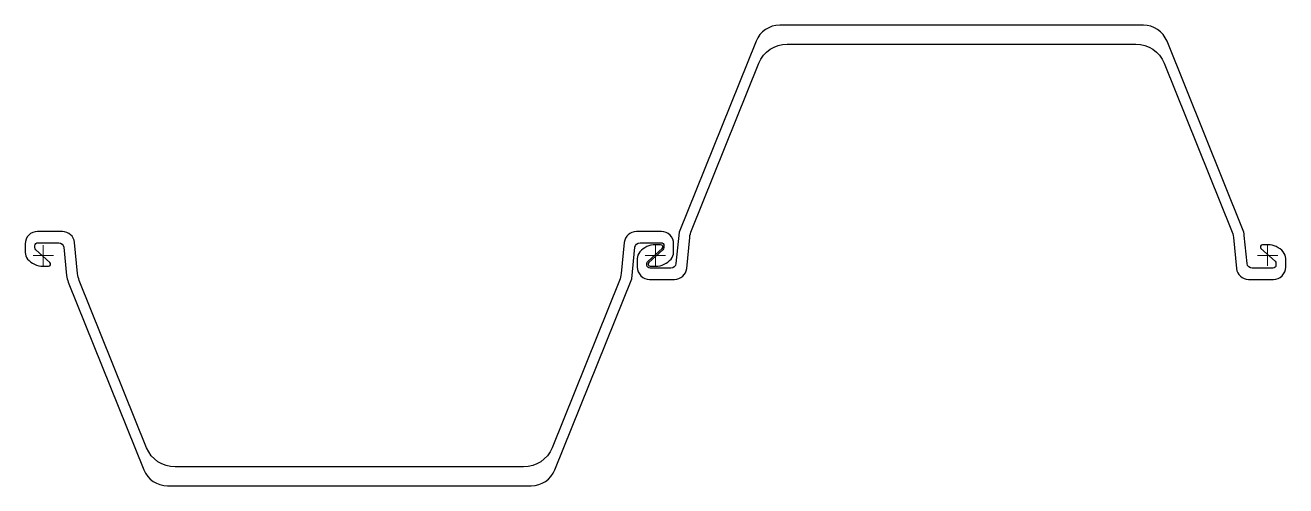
# Model space of a CAD drawing. Header units: millimetres. Extents: x 15 to 1251, y 282 to 734.
import ezdxf

# ---------------------------------------------------------------- set-up
doc = ezdxf.new("R2010")
doc.units = ezdxf.units.MM
doc.layers.add('ref', color=4, linetype='Continuous', lineweight=5)

# ---------------------------------------------------------------- blocks, each defined once
blk = doc.blocks.new('PU32-1-d')
for points in [[(623.2, 23), (620.1, -8, -0.385312), (615.1, -12.5), (594.7, -12.5, -0.414214), (591.7, -9.5), (591.7, -7.9, -0.212557), (592.7, -5.6), (606.5, 6.8, 0.687281), (605.1, 10.5), (599.8, 10.5, 0.219232), (584.7, 3.5, 0.17875), (582.2, -3), (582.2, -11.5, 0.414214), (594.2, -23.5), (618.7, -23.5, 0.385312), (630.6, -12.7), (633.6, 17.8, -0.070832), (635.3, 24.6), (701.3, 188.7, -0.306125), (729.2, 207.5), (1070.8, 207.5, -0.306125), (1098.7, 188.7), (1164.7, 24.6, -0.070832), (1166.4, 17.8), (1169.4, -12.7, 0.385312), (1181.3, -23.5), (1205.7, -23.5, 0.414214), (1217.7, -11.5), (1217.7, -3, 0.17875), (1215.3, 3.5, 0.219232), (1200.2, 10.5), (1194.9, 10.5, 0.687281), (1193.5, 6.8), (1207.3, -5.6, -0.212557), (1208.2, -7.9), (1208.2, -9.5, -0.414214), (1205.2, -12.5), (1184.9, -12.5, -0.385312), (1179.9, -8), (1177.1, 19.5, 0.070832), (1175.5, 26.3), (1101.4, 210.3, 0.306125), (1078.2, 226), (721.8, 226, 0.306125), (698.6, 210.3)], [(576.8, -23), (579.9, 8, -0.385312), (584.9, 12.5), (605.3, 12.5, -0.414214), (608.3, 9.5), (608.3, 7.9, -0.212557), (607.3, 5.6), (593.5, -6.8, 0.687281), (594.9, -10.5), (600.2, -10.5, 0.219232), (615.3, -3.5, 0.17875), (617.8, 3), (617.8, 11.5, 0.414214), (605.8, 23.5), (581.3, 23.5, 0.385312), (569.4, 12.7), (566.4, -17.8, -0.070832), (564.7, -24.6), (498.7, -188.7, -0.306125), (470.8, -207.5), (129.2, -207.5, -0.306125), (101.3, -188.7), (35.3, -24.6, -0.070832), (33.6, -17.8), (30.6, 12.7, 0.385312), (18.7, 23.5), (-5.7, 23.5, 0.414214), (-17.7, 11.5), (-17.7, 3, 0.17875), (-15.3, -3.5, 0.219232), (-0.2, -10.5), (5.1, -10.5, 0.687281), (6.5, -6.8), (-7.3, 5.6, -0.212557), (-8.2, 7.9), (-8.2, 9.5, -0.414214), (-5.2, 12.5), (15.1, 12.5, -0.385312), (20.1, 8), (22.9, -19.5, 0.070832), (24.5, -26.3), (98.6, -210.3, 0.306125), (121.8, -226), (478.2, -226, 0.306125), (501.4, -210.3)]]:
    blk.add_lwpolyline(points, format="xyb", close=True)
at = {"layer": 'ref'}
for p, q in [((0, -10), (0, 10)), ((600, -10), (600, 10)), ((600, 10), (600, -10)), ((1200, 10), (1200, -10)), ((-10, 0), (10, 0)), ((590, 0), (610, 0)), ((610, 0), (590, 0)), ((1210, 0), (1190, 0))]:
    blk.add_line(p, q, dxfattribs=at)

msp = doc.modelspace()

# ---------------------------------------------------------------- block references
msp.add_blockref('PU32-1-d', (33, 508.5))

doc.saveas('drawing.dxf')
